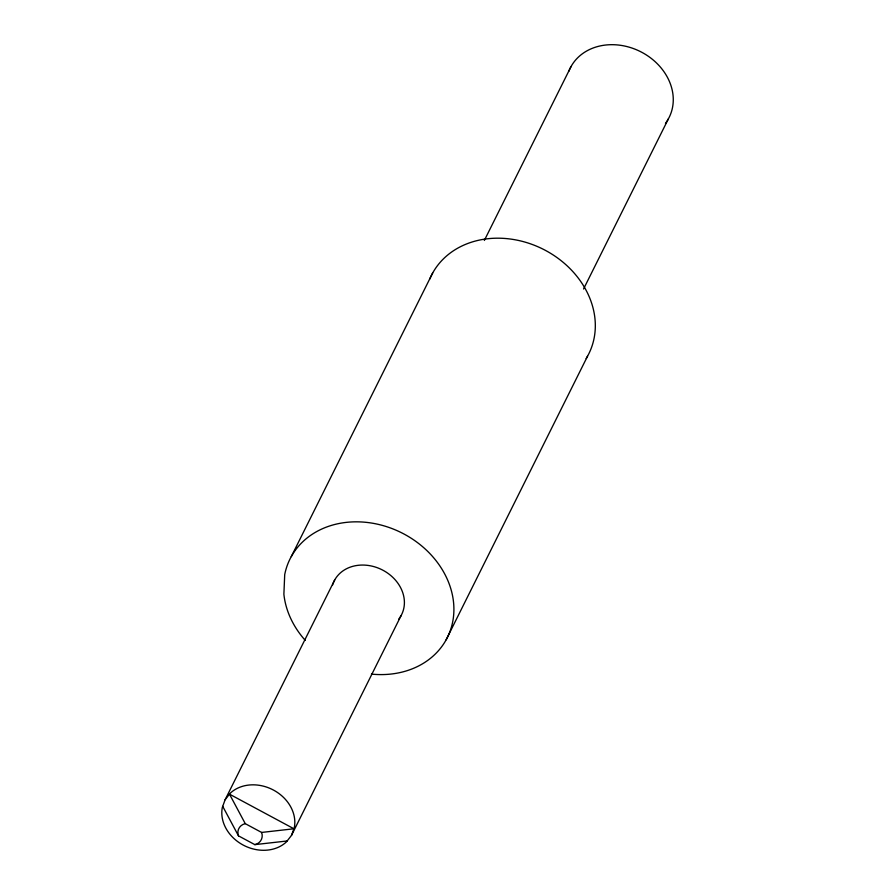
<?xml version="1.0" encoding="UTF-8"?>
<svg xmlns="http://www.w3.org/2000/svg" width="895" height="895" viewBox="0 0 895 895"><rect width="100%" height="100%" fill="white"/><g stroke="black" fill="none" stroke-linecap="round" stroke-linejoin="round"><path stroke-width="1.34" d="M334.708 579.949L225.126 799.727L222.318 807.447A37.679 31.381 26.5 0 0 243.082 845.014A37.679 31.381 26.5 0 0 286.422 841.893L291.501 835.393L401.083 615.615M291.501 835.393L294.31 827.674A37.679 31.381 26.5 0 0 273.546 790.106A37.679 31.381 26.5 0 0 230.205 793.238L225.126 799.727M291.278 556.612L432.688 272.964M484.34 240.442L571.044 66.543M583.562 288.995L668.386 118.845M446.135 639.813L587.556 356.176M245.264 823.657L229.489 794.156L293.918 828.77L261.597 832.439L245.264 823.657L243.004 824.429A12.564 10.46 26.5 0 0 237.925 833.581L238.495 835.863L254.829 844.634L287.15 840.976M254.829 844.634L257.089 843.873A12.564 10.46 26.5 0 0 262.168 834.722L261.597 832.439M238.495 835.863L222.721 806.35M332.571 584.994A37.679 31.381 26.5 0 1 382.389 569.947A37.679 31.381 26.5 0 1 398.812 619.038M371.436 674.103A87.923 73.233 26.5 0 0 453.854 611.934A87.923 73.233 26.5 0 0 377.354 524.157A87.923 73.233 26.5 0 0 284.711 574.601L283.883 594.213A87.923 73.233 26.5 0 0 305.296 640.428M568.784 71.387A55.266 46.025 26.5 0 1 642.062 52.436A55.266 46.025 26.5 0 1 665.466 123.342M429.723 279.117A87.923 73.233 26.5 0 1 543.478 249.369A87.923 73.233 26.5 0 1 586.18 358.526"/></g></svg>
